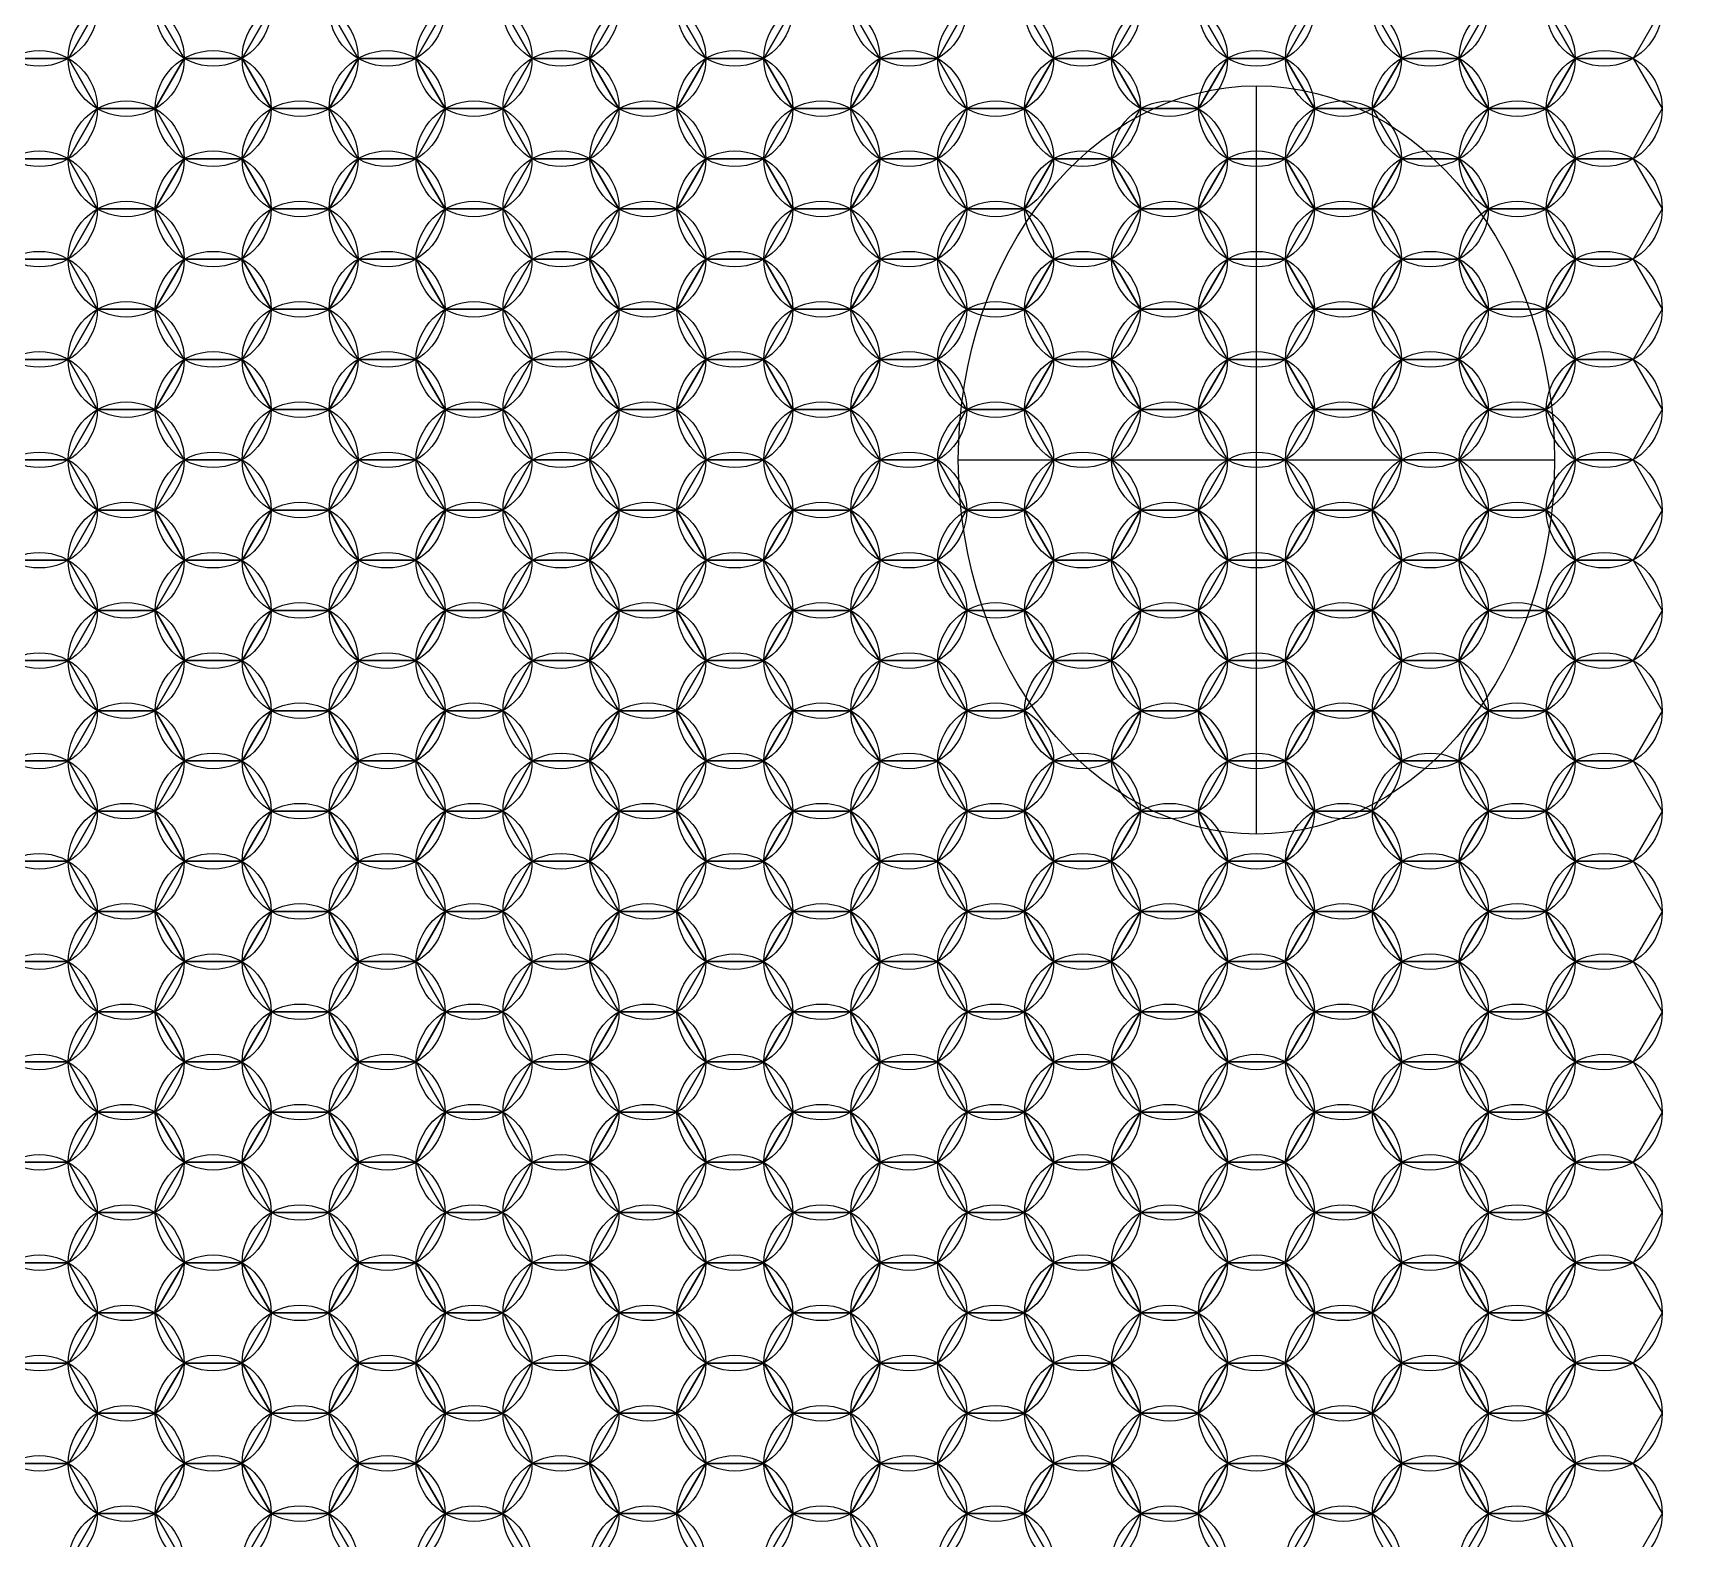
# Model space of a CAD drawing. Header units: millimetres. Extents: x 3015 to 4242, y 456 to 1532.
# Drawn here: x 4055.1 to 4241.7, y 965.6 to 1134.2 of the extents above; entities that cross this region are included whole.
import ezdxf

# ---------------------------------------------------------------- set-up
doc = ezdxf.new("R2010")
doc.units = ezdxf.units.MM

# ---------------------------------------------------------------- blocks, each defined once
blk = doc.blocks.new('ehbebn')
for p, q in [((44.78, 7.18), (44.78, 73.92)), ((86.66, 40.55), (2.89, 40.55))]:
    blk.add_line(p, q)
blk.add_ellipse((44.78, 40.55), major_axis=(-41.89, 0), ratio=0.796607)

msp = doc.modelspace()

# ---------------------------------------------------------------- linework, layer by layer
for points in [[(4049.32, 1136.98), (4052.56, 1142.6), (4059.05, 1142.6), (4062.29, 1136.98), (4059.05, 1131.36), (4052.56, 1131.36)], [(4068.78, 1136.98), (4072.02, 1142.6), (4078.51, 1142.6), (4081.75, 1136.98), (4078.51, 1131.36), (4072.02, 1131.36)], [(4088.24, 1136.98), (4091.48, 1142.6), (4097.97, 1142.6), (4101.21, 1136.98), (4097.97, 1131.36), (4091.48, 1131.36)], [(4107.7, 1136.98), (4110.94, 1142.6), (4117.43, 1142.6), (4120.67, 1136.98), (4117.43, 1131.36), (4110.94, 1131.36)], [(4127.16, 1136.98), (4130.4, 1142.6), (4136.89, 1142.6), (4140.13, 1136.98), (4136.89, 1131.36), (4130.4, 1131.36)], [(4146.62, 1136.98), (4149.86, 1142.6), (4156.35, 1142.6), (4159.59, 1136.98), (4156.35, 1131.36), (4149.86, 1131.36)], [(4166.08, 1136.98), (4169.32, 1142.6), (4175.81, 1142.6), (4179.06, 1136.98), (4175.81, 1131.36), (4169.32, 1131.36)], [(4185.54, 1136.98), (4188.79, 1142.6), (4195.27, 1142.6), (4198.52, 1136.98), (4195.27, 1131.36), (4188.79, 1131.36)], [(4205, 1136.98), (4208.25, 1142.6), (4214.73, 1142.6), (4217.98, 1136.98), (4214.73, 1131.36), (4208.25, 1131.36)], [(4224.46, 1136.98), (4227.71, 1142.6), (4234.19, 1142.6), (4237.44, 1136.98), (4234.19, 1131.36), (4227.71, 1131.36)], [(4059.05, 1131.36), (4062.29, 1136.98), (4068.78, 1136.98), (4072.02, 1131.36), (4068.78, 1125.74), (4062.29, 1125.74)], [(4078.51, 1131.36), (4081.75, 1136.98), (4088.24, 1136.98), (4091.48, 1131.36), (4088.24, 1125.74), (4081.75, 1125.74)], [(4097.97, 1131.36), (4101.21, 1136.98), (4107.7, 1136.98), (4110.94, 1131.36), (4107.7, 1125.74), (4101.21, 1125.74)], [(4117.43, 1131.36), (4120.67, 1136.98), (4127.16, 1136.98), (4130.4, 1131.36), (4127.16, 1125.74), (4120.67, 1125.74)], [(4136.89, 1131.36), (4140.13, 1136.98), (4146.62, 1136.98), (4149.86, 1131.36), (4146.62, 1125.74), (4140.13, 1125.74)], [(4156.35, 1131.36), (4159.59, 1136.98), (4166.08, 1136.98), (4169.32, 1131.36), (4166.08, 1125.74), (4159.59, 1125.74)], [(4175.81, 1131.36), (4179.06, 1136.98), (4185.54, 1136.98), (4188.79, 1131.36), (4185.54, 1125.74), (4179.06, 1125.74)], [(4195.27, 1131.36), (4198.52, 1136.98), (4205, 1136.98), (4208.25, 1131.36), (4205, 1125.74), (4198.52, 1125.74)], [(4214.73, 1131.36), (4217.98, 1136.98), (4224.46, 1136.98), (4227.71, 1131.36), (4224.46, 1125.74), (4217.98, 1125.74)], [(4049.32, 1125.74), (4052.56, 1131.36), (4059.05, 1131.36), (4062.29, 1125.74), (4059.05, 1120.12), (4052.56, 1120.12)], [(4068.78, 1125.74), (4072.02, 1131.36), (4078.51, 1131.36), (4081.75, 1125.74), (4078.51, 1120.12), (4072.02, 1120.12)], [(4088.24, 1125.74), (4091.48, 1131.36), (4097.97, 1131.36), (4101.21, 1125.74), (4097.97, 1120.12), (4091.48, 1120.12)], [(4107.7, 1125.74), (4110.94, 1131.36), (4117.43, 1131.36), (4120.67, 1125.74), (4117.43, 1120.12), (4110.94, 1120.12)], [(4127.16, 1125.74), (4130.4, 1131.36), (4136.89, 1131.36), (4140.13, 1125.74), (4136.89, 1120.12), (4130.4, 1120.12)], [(4146.62, 1125.74), (4149.86, 1131.36), (4156.35, 1131.36), (4159.59, 1125.74), (4156.35, 1120.12), (4149.86, 1120.12)], [(4166.08, 1125.74), (4169.32, 1131.36), (4175.81, 1131.36), (4179.06, 1125.74), (4175.81, 1120.12), (4169.32, 1120.12)], [(4185.54, 1125.74), (4188.79, 1131.36), (4195.27, 1131.36), (4198.52, 1125.74), (4195.27, 1120.12), (4188.79, 1120.12)], [(4205, 1125.74), (4208.25, 1131.36), (4214.73, 1131.36), (4217.98, 1125.74), (4214.73, 1120.12), (4208.25, 1120.12)], [(4224.46, 1125.74), (4227.71, 1131.36), (4234.19, 1131.36), (4237.44, 1125.74), (4234.19, 1120.12), (4227.71, 1120.12)], [(4059.05, 1120.12), (4062.29, 1125.74), (4068.78, 1125.74), (4072.02, 1120.12), (4068.78, 1114.51), (4062.29, 1114.51)], [(4078.51, 1120.12), (4081.75, 1125.74), (4088.24, 1125.74), (4091.48, 1120.12), (4088.24, 1114.51), (4081.75, 1114.51)], [(4097.97, 1120.12), (4101.21, 1125.74), (4107.7, 1125.74), (4110.94, 1120.12), (4107.7, 1114.51), (4101.21, 1114.51)], [(4117.43, 1120.12), (4120.67, 1125.74), (4127.16, 1125.74), (4130.4, 1120.12), (4127.16, 1114.51), (4120.67, 1114.51)], [(4136.89, 1120.12), (4140.13, 1125.74), (4146.62, 1125.74), (4149.86, 1120.12), (4146.62, 1114.51), (4140.13, 1114.51)], [(4156.35, 1120.12), (4159.59, 1125.74), (4166.08, 1125.74), (4169.32, 1120.12), (4166.08, 1114.51), (4159.59, 1114.51)], [(4175.81, 1120.12), (4179.06, 1125.74), (4185.54, 1125.74), (4188.79, 1120.12), (4185.54, 1114.51), (4179.06, 1114.51)], [(4195.27, 1120.12), (4198.52, 1125.74), (4205, 1125.74), (4208.25, 1120.12), (4205, 1114.51), (4198.52, 1114.51)], [(4214.73, 1120.12), (4217.98, 1125.74), (4224.46, 1125.74), (4227.71, 1120.12), (4224.46, 1114.51), (4217.98, 1114.51)], [(4049.32, 1114.51), (4052.56, 1120.12), (4059.05, 1120.12), (4062.29, 1114.51), (4059.05, 1108.89), (4052.56, 1108.89)], [(4068.78, 1114.51), (4072.02, 1120.12), (4078.51, 1120.12), (4081.75, 1114.51), (4078.51, 1108.89), (4072.02, 1108.89)], [(4088.24, 1114.51), (4091.48, 1120.12), (4097.97, 1120.12), (4101.21, 1114.51), (4097.97, 1108.89), (4091.48, 1108.89)], [(4107.7, 1114.51), (4110.94, 1120.12), (4117.43, 1120.12), (4120.67, 1114.51), (4117.43, 1108.89), (4110.94, 1108.89)], [(4127.16, 1114.51), (4130.4, 1120.12), (4136.89, 1120.12), (4140.13, 1114.51), (4136.89, 1108.89), (4130.4, 1108.89)], [(4146.62, 1114.51), (4149.86, 1120.12), (4156.35, 1120.12), (4159.59, 1114.51), (4156.35, 1108.89), (4149.86, 1108.89)], [(4166.08, 1114.51), (4169.32, 1120.12), (4175.81, 1120.12), (4179.06, 1114.51), (4175.81, 1108.89), (4169.32, 1108.89)], [(4185.54, 1114.51), (4188.79, 1120.12), (4195.27, 1120.12), (4198.52, 1114.51), (4195.27, 1108.89), (4188.79, 1108.89)], [(4205, 1114.51), (4208.25, 1120.12), (4214.73, 1120.12), (4217.98, 1114.51), (4214.73, 1108.89), (4208.25, 1108.89)], [(4224.46, 1114.51), (4227.71, 1120.12), (4234.19, 1120.12), (4237.44, 1114.51), (4234.19, 1108.89), (4227.71, 1108.89)], [(4059.05, 1108.89), (4062.29, 1114.51), (4068.78, 1114.51), (4072.02, 1108.89), (4068.78, 1103.27), (4062.29, 1103.27)], [(4078.51, 1108.89), (4081.75, 1114.51), (4088.24, 1114.51), (4091.48, 1108.89), (4088.24, 1103.27), (4081.75, 1103.27)], [(4097.97, 1108.89), (4101.21, 1114.51), (4107.7, 1114.51), (4110.94, 1108.89), (4107.7, 1103.27), (4101.21, 1103.27)], [(4117.43, 1108.89), (4120.67, 1114.51), (4127.16, 1114.51), (4130.4, 1108.89), (4127.16, 1103.27), (4120.67, 1103.27)], [(4136.89, 1108.89), (4140.13, 1114.51), (4146.62, 1114.51), (4149.86, 1108.89), (4146.62, 1103.27), (4140.13, 1103.27)], [(4156.35, 1108.89), (4159.59, 1114.51), (4166.08, 1114.51), (4169.32, 1108.89), (4166.08, 1103.27), (4159.59, 1103.27)], [(4175.81, 1108.89), (4179.06, 1114.51), (4185.54, 1114.51), (4188.79, 1108.89), (4185.54, 1103.27), (4179.06, 1103.27)], [(4195.27, 1108.89), (4198.52, 1114.51), (4205, 1114.51), (4208.25, 1108.89), (4205, 1103.27), (4198.52, 1103.27)], [(4214.73, 1108.89), (4217.98, 1114.51), (4224.46, 1114.51), (4227.71, 1108.89), (4224.46, 1103.27), (4217.98, 1103.27)], [(4049.32, 1103.27), (4052.56, 1108.89), (4059.05, 1108.89), (4062.29, 1103.27), (4059.05, 1097.65), (4052.56, 1097.65)], [(4068.78, 1103.27), (4072.02, 1108.89), (4078.51, 1108.89), (4081.75, 1103.27), (4078.51, 1097.65), (4072.02, 1097.65)], [(4088.24, 1103.27), (4091.48, 1108.89), (4097.97, 1108.89), (4101.21, 1103.27), (4097.97, 1097.65), (4091.48, 1097.65)], [(4107.7, 1103.27), (4110.94, 1108.89), (4117.43, 1108.89), (4120.67, 1103.27), (4117.43, 1097.65), (4110.94, 1097.65)], [(4127.16, 1103.27), (4130.4, 1108.89), (4136.89, 1108.89), (4140.13, 1103.27), (4136.89, 1097.65), (4130.4, 1097.65)], [(4146.62, 1103.27), (4149.86, 1108.89), (4156.35, 1108.89), (4159.59, 1103.27), (4156.35, 1097.65), (4149.86, 1097.65)], [(4166.08, 1103.27), (4169.32, 1108.89), (4175.81, 1108.89), (4179.06, 1103.27), (4175.81, 1097.65), (4169.32, 1097.65)], [(4185.54, 1103.27), (4188.79, 1108.89), (4195.27, 1108.89), (4198.52, 1103.27), (4195.27, 1097.65), (4188.79, 1097.65)], [(4205, 1103.27), (4208.25, 1108.89), (4214.73, 1108.89), (4217.98, 1103.27), (4214.73, 1097.65), (4208.25, 1097.65)], [(4224.46, 1103.27), (4227.71, 1108.89), (4234.19, 1108.89), (4237.44, 1103.27), (4234.19, 1097.65), (4227.71, 1097.65)], [(4059.05, 1097.65), (4062.29, 1103.27), (4068.78, 1103.27), (4072.02, 1097.65), (4068.78, 1092.04), (4062.29, 1092.04)], [(4078.51, 1097.65), (4081.75, 1103.27), (4088.24, 1103.27), (4091.48, 1097.65), (4088.24, 1092.04), (4081.75, 1092.04)], [(4097.97, 1097.65), (4101.21, 1103.27), (4107.7, 1103.27), (4110.94, 1097.65), (4107.7, 1092.04), (4101.21, 1092.04)], [(4117.43, 1097.65), (4120.67, 1103.27), (4127.16, 1103.27), (4130.4, 1097.65), (4127.16, 1092.04), (4120.67, 1092.04)], [(4136.89, 1097.65), (4140.13, 1103.27), (4146.62, 1103.27), (4149.86, 1097.65), (4146.62, 1092.04), (4140.13, 1092.04)], [(4156.35, 1097.65), (4159.59, 1103.27), (4166.08, 1103.27), (4169.32, 1097.65), (4166.08, 1092.04), (4159.59, 1092.04)], [(4175.81, 1097.65), (4179.06, 1103.27), (4185.54, 1103.27), (4188.79, 1097.65), (4185.54, 1092.04), (4179.06, 1092.04)], [(4195.27, 1097.65), (4198.52, 1103.27), (4205, 1103.27), (4208.25, 1097.65), (4205, 1092.04), (4198.52, 1092.04)], [(4214.73, 1097.65), (4217.98, 1103.27), (4224.46, 1103.27), (4227.71, 1097.65), (4224.46, 1092.04), (4217.98, 1092.04)], [(4049.32, 1092.04), (4052.56, 1097.65), (4059.05, 1097.65), (4062.29, 1092.04), (4059.05, 1086.42), (4052.56, 1086.42)], [(4068.78, 1092.04), (4072.02, 1097.65), (4078.51, 1097.65), (4081.75, 1092.04), (4078.51, 1086.42), (4072.02, 1086.42)], [(4088.24, 1092.04), (4091.48, 1097.65), (4097.97, 1097.65), (4101.21, 1092.04), (4097.97, 1086.42), (4091.48, 1086.42)], [(4107.7, 1092.04), (4110.94, 1097.65), (4117.43, 1097.65), (4120.67, 1092.04), (4117.43, 1086.42), (4110.94, 1086.42)], [(4127.16, 1092.04), (4130.4, 1097.65), (4136.89, 1097.65), (4140.13, 1092.04), (4136.89, 1086.42), (4130.4, 1086.42)], [(4146.62, 1092.04), (4149.86, 1097.65), (4156.35, 1097.65), (4159.59, 1092.04), (4156.35, 1086.42), (4149.86, 1086.42)], [(4166.08, 1092.04), (4169.32, 1097.65), (4175.81, 1097.65), (4179.06, 1092.04), (4175.81, 1086.42), (4169.32, 1086.42)], [(4185.54, 1092.04), (4188.79, 1097.65), (4195.27, 1097.65), (4198.52, 1092.04), (4195.27, 1086.42), (4188.79, 1086.42)], [(4205, 1092.04), (4208.25, 1097.65), (4214.73, 1097.65), (4217.98, 1092.04), (4214.73, 1086.42), (4208.25, 1086.42)], [(4224.46, 1092.04), (4227.71, 1097.65), (4234.19, 1097.65), (4237.44, 1092.04), (4234.19, 1086.42), (4227.71, 1086.42)], [(4059.05, 1086.42), (4062.29, 1092.04), (4068.78, 1092.04), (4072.02, 1086.42), (4068.78, 1080.8), (4062.29, 1080.8)], [(4078.51, 1086.42), (4081.75, 1092.04), (4088.24, 1092.04), (4091.48, 1086.42), (4088.24, 1080.8), (4081.75, 1080.8)], [(4097.97, 1086.42), (4101.21, 1092.04), (4107.7, 1092.04), (4110.94, 1086.42), (4107.7, 1080.8), (4101.21, 1080.8)], [(4117.43, 1086.42), (4120.67, 1092.04), (4127.16, 1092.04), (4130.4, 1086.42), (4127.16, 1080.8), (4120.67, 1080.8)], [(4136.89, 1086.42), (4140.13, 1092.04), (4146.62, 1092.04), (4149.86, 1086.42), (4146.62, 1080.8), (4140.13, 1080.8)], [(4156.35, 1086.42), (4159.59, 1092.04), (4166.08, 1092.04), (4169.32, 1086.42), (4166.08, 1080.8), (4159.59, 1080.8)], [(4175.81, 1086.42), (4179.06, 1092.04), (4185.54, 1092.04), (4188.79, 1086.42), (4185.54, 1080.8), (4179.06, 1080.8)], [(4195.27, 1086.42), (4198.52, 1092.04), (4205, 1092.04), (4208.25, 1086.42), (4205, 1080.8), (4198.52, 1080.8)], [(4214.73, 1086.42), (4217.98, 1092.04), (4224.46, 1092.04), (4227.71, 1086.42), (4224.46, 1080.8), (4217.98, 1080.8)], [(4049.32, 1080.8), (4052.56, 1086.42), (4059.05, 1086.42), (4062.29, 1080.8), (4059.05, 1075.18), (4052.56, 1075.18)], [(4068.78, 1080.8), (4072.02, 1086.42), (4078.51, 1086.42), (4081.75, 1080.8), (4078.51, 1075.18), (4072.02, 1075.18)], [(4088.24, 1080.8), (4091.48, 1086.42), (4097.97, 1086.42), (4101.21, 1080.8), (4097.97, 1075.18), (4091.48, 1075.18)], [(4107.7, 1080.8), (4110.94, 1086.42), (4117.43, 1086.42), (4120.67, 1080.8), (4117.43, 1075.18), (4110.94, 1075.18)], [(4127.16, 1080.8), (4130.4, 1086.42), (4136.89, 1086.42), (4140.13, 1080.8), (4136.89, 1075.18), (4130.4, 1075.18)], [(4146.62, 1080.8), (4149.86, 1086.42), (4156.35, 1086.42), (4159.59, 1080.8), (4156.35, 1075.18), (4149.86, 1075.18)], [(4166.08, 1080.8), (4169.32, 1086.42), (4175.81, 1086.42), (4179.06, 1080.8), (4175.81, 1075.18), (4169.32, 1075.18)], [(4185.54, 1080.8), (4188.79, 1086.42), (4195.27, 1086.42), (4198.52, 1080.8), (4195.27, 1075.18), (4188.79, 1075.18)], [(4205, 1080.8), (4208.25, 1086.42), (4214.73, 1086.42), (4217.98, 1080.8), (4214.73, 1075.18), (4208.25, 1075.18)], [(4224.46, 1080.8), (4227.71, 1086.42), (4234.19, 1086.42), (4237.44, 1080.8), (4234.19, 1075.18), (4227.71, 1075.18)], [(4059.05, 1075.18), (4062.29, 1080.8), (4068.78, 1080.8), (4072.02, 1075.18), (4068.78, 1069.56), (4062.29, 1069.56)], [(4078.51, 1075.18), (4081.75, 1080.8), (4088.24, 1080.8), (4091.48, 1075.18), (4088.24, 1069.56), (4081.75, 1069.56)], [(4097.97, 1075.18), (4101.21, 1080.8), (4107.7, 1080.8), (4110.94, 1075.18), (4107.7, 1069.56), (4101.21, 1069.56)], [(4117.43, 1075.18), (4120.67, 1080.8), (4127.16, 1080.8), (4130.4, 1075.18), (4127.16, 1069.56), (4120.67, 1069.56)], [(4136.89, 1075.18), (4140.13, 1080.8), (4146.62, 1080.8), (4149.86, 1075.18), (4146.62, 1069.56), (4140.13, 1069.56)], [(4156.35, 1075.18), (4159.59, 1080.8), (4166.08, 1080.8), (4169.32, 1075.18), (4166.08, 1069.56), (4159.59, 1069.56)], [(4175.81, 1075.18), (4179.06, 1080.8), (4185.54, 1080.8), (4188.79, 1075.18), (4185.54, 1069.56), (4179.06, 1069.56)], [(4195.27, 1075.18), (4198.52, 1080.8), (4205, 1080.8), (4208.25, 1075.18), (4205, 1069.56), (4198.52, 1069.56)], [(4214.73, 1075.18), (4217.98, 1080.8), (4224.46, 1080.8), (4227.71, 1075.18), (4224.46, 1069.56), (4217.98, 1069.56)], [(4049.32, 1069.56), (4052.56, 1075.18), (4059.05, 1075.18), (4062.29, 1069.56), (4059.05, 1063.95), (4052.56, 1063.95)], [(4068.78, 1069.56), (4072.02, 1075.18), (4078.51, 1075.18), (4081.75, 1069.56), (4078.51, 1063.95), (4072.02, 1063.95)], [(4088.24, 1069.56), (4091.48, 1075.18), (4097.97, 1075.18), (4101.21, 1069.56), (4097.97, 1063.95), (4091.48, 1063.95)], [(4107.7, 1069.56), (4110.94, 1075.18), (4117.43, 1075.18), (4120.67, 1069.56), (4117.43, 1063.95), (4110.94, 1063.95)], [(4127.16, 1069.56), (4130.4, 1075.18), (4136.89, 1075.18), (4140.13, 1069.56), (4136.89, 1063.95), (4130.4, 1063.95)], [(4146.62, 1069.56), (4149.86, 1075.18), (4156.35, 1075.18), (4159.59, 1069.56), (4156.35, 1063.95), (4149.86, 1063.95)], [(4166.08, 1069.56), (4169.32, 1075.18), (4175.81, 1075.18), (4179.06, 1069.56), (4175.81, 1063.95), (4169.32, 1063.95)], [(4185.54, 1069.56), (4188.79, 1075.18), (4195.27, 1075.18), (4198.52, 1069.56), (4195.27, 1063.95), (4188.79, 1063.95)], [(4205, 1069.56), (4208.25, 1075.18), (4214.73, 1075.18), (4217.98, 1069.56), (4214.73, 1063.95), (4208.25, 1063.95)], [(4224.46, 1069.56), (4227.71, 1075.18), (4234.19, 1075.18), (4237.44, 1069.56), (4234.19, 1063.95), (4227.71, 1063.95)], [(4059.05, 1063.95), (4062.29, 1069.56), (4068.78, 1069.56), (4072.02, 1063.95), (4068.78, 1058.33), (4062.29, 1058.33)], [(4078.51, 1063.95), (4081.75, 1069.56), (4088.24, 1069.56), (4091.48, 1063.95), (4088.24, 1058.33), (4081.75, 1058.33)], [(4097.97, 1063.95), (4101.21, 1069.56), (4107.7, 1069.56), (4110.94, 1063.95), (4107.7, 1058.33), (4101.21, 1058.33)], [(4117.43, 1063.95), (4120.67, 1069.56), (4127.16, 1069.56), (4130.4, 1063.95), (4127.16, 1058.33), (4120.67, 1058.33)], [(4136.89, 1063.95), (4140.13, 1069.56), (4146.62, 1069.56), (4149.86, 1063.95), (4146.62, 1058.33), (4140.13, 1058.33)], [(4156.35, 1063.95), (4159.59, 1069.56), (4166.08, 1069.56), (4169.32, 1063.95), (4166.08, 1058.33), (4159.59, 1058.33)], [(4175.81, 1063.95), (4179.06, 1069.56), (4185.54, 1069.56), (4188.79, 1063.95), (4185.54, 1058.33), (4179.06, 1058.33)], [(4195.27, 1063.95), (4198.52, 1069.56), (4205, 1069.56), (4208.25, 1063.95), (4205, 1058.33), (4198.52, 1058.33)], [(4214.73, 1063.95), (4217.98, 1069.56), (4224.46, 1069.56), (4227.71, 1063.95), (4224.46, 1058.33), (4217.98, 1058.33)], [(4049.32, 1058.33), (4052.56, 1063.95), (4059.05, 1063.95), (4062.29, 1058.33), (4059.05, 1052.71), (4052.56, 1052.71)], [(4068.78, 1058.33), (4072.02, 1063.95), (4078.51, 1063.95), (4081.75, 1058.33), (4078.51, 1052.71), (4072.02, 1052.71)], [(4088.24, 1058.33), (4091.48, 1063.95), (4097.97, 1063.95), (4101.21, 1058.33), (4097.97, 1052.71), (4091.48, 1052.71)], [(4107.7, 1058.33), (4110.94, 1063.95), (4117.43, 1063.95), (4120.67, 1058.33), (4117.43, 1052.71), (4110.94, 1052.71)], [(4127.16, 1058.33), (4130.4, 1063.95), (4136.89, 1063.95), (4140.13, 1058.33), (4136.89, 1052.71), (4130.4, 1052.71)], [(4146.62, 1058.33), (4149.86, 1063.95), (4156.35, 1063.95), (4159.59, 1058.33), (4156.35, 1052.71), (4149.86, 1052.71)], [(4166.08, 1058.33), (4169.32, 1063.95), (4175.81, 1063.95), (4179.06, 1058.33), (4175.81, 1052.71), (4169.32, 1052.71)], [(4185.54, 1058.33), (4188.79, 1063.95), (4195.27, 1063.95), (4198.52, 1058.33), (4195.27, 1052.71), (4188.79, 1052.71)], [(4205, 1058.33), (4208.25, 1063.95), (4214.73, 1063.95), (4217.98, 1058.33), (4214.73, 1052.71), (4208.25, 1052.71)], [(4224.46, 1058.33), (4227.71, 1063.95), (4234.19, 1063.95), (4237.44, 1058.33), (4234.19, 1052.71), (4227.71, 1052.71)], [(4059.05, 1052.71), (4062.29, 1058.33), (4068.78, 1058.33), (4072.02, 1052.71), (4068.78, 1047.09), (4062.29, 1047.09)], [(4078.51, 1052.71), (4081.75, 1058.33), (4088.24, 1058.33), (4091.48, 1052.71), (4088.24, 1047.09), (4081.75, 1047.09)], [(4097.97, 1052.71), (4101.21, 1058.33), (4107.7, 1058.33), (4110.94, 1052.71), (4107.7, 1047.09), (4101.21, 1047.09)], [(4117.43, 1052.71), (4120.67, 1058.33), (4127.16, 1058.33), (4130.4, 1052.71), (4127.16, 1047.09), (4120.67, 1047.09)], [(4136.89, 1052.71), (4140.13, 1058.33), (4146.62, 1058.33), (4149.86, 1052.71), (4146.62, 1047.09), (4140.13, 1047.09)], [(4156.35, 1052.71), (4159.59, 1058.33), (4166.08, 1058.33), (4169.32, 1052.71), (4166.08, 1047.09), (4159.59, 1047.09)], [(4175.81, 1052.71), (4179.06, 1058.33), (4185.54, 1058.33), (4188.79, 1052.71), (4185.54, 1047.09), (4179.06, 1047.09)], [(4195.27, 1052.71), (4198.52, 1058.33), (4205, 1058.33), (4208.25, 1052.71), (4205, 1047.09), (4198.52, 1047.09)], [(4214.73, 1052.71), (4217.98, 1058.33), (4224.46, 1058.33), (4227.71, 1052.71), (4224.46, 1047.09), (4217.98, 1047.09)], [(4049.32, 1047.09), (4052.56, 1052.71), (4059.05, 1052.71), (4062.29, 1047.09), (4059.05, 1041.47), (4052.56, 1041.47)], [(4068.78, 1047.09), (4072.02, 1052.71), (4078.51, 1052.71), (4081.75, 1047.09), (4078.51, 1041.47), (4072.02, 1041.47)], [(4088.24, 1047.09), (4091.48, 1052.71), (4097.97, 1052.71), (4101.21, 1047.09), (4097.97, 1041.47), (4091.48, 1041.47)], [(4107.7, 1047.09), (4110.94, 1052.71), (4117.43, 1052.71), (4120.67, 1047.09), (4117.43, 1041.47), (4110.94, 1041.47)], [(4127.16, 1047.09), (4130.4, 1052.71), (4136.89, 1052.71), (4140.13, 1047.09), (4136.89, 1041.47), (4130.4, 1041.47)], [(4146.62, 1047.09), (4149.86, 1052.71), (4156.35, 1052.71), (4159.59, 1047.09), (4156.35, 1041.47), (4149.86, 1041.47)], [(4166.08, 1047.09), (4169.32, 1052.71), (4175.81, 1052.71), (4179.06, 1047.09), (4175.81, 1041.47), (4169.32, 1041.47)], [(4185.54, 1047.09), (4188.79, 1052.71), (4195.27, 1052.71), (4198.52, 1047.09), (4195.27, 1041.47), (4188.79, 1041.47)], [(4205, 1047.09), (4208.25, 1052.71), (4214.73, 1052.71), (4217.98, 1047.09), (4214.73, 1041.47), (4208.25, 1041.47)], [(4224.46, 1047.09), (4227.71, 1052.71), (4234.19, 1052.71), (4237.44, 1047.09), (4234.19, 1041.47), (4227.71, 1041.47)], [(4059.05, 1041.47), (4062.29, 1047.09), (4068.78, 1047.09), (4072.02, 1041.47), (4068.78, 1035.86), (4062.29, 1035.86)], [(4078.51, 1041.47), (4081.75, 1047.09), (4088.24, 1047.09), (4091.48, 1041.47), (4088.24, 1035.86), (4081.75, 1035.86)], [(4097.97, 1041.47), (4101.21, 1047.09), (4107.7, 1047.09), (4110.94, 1041.47), (4107.7, 1035.86), (4101.21, 1035.86)], [(4117.43, 1041.47), (4120.67, 1047.09), (4127.16, 1047.09), (4130.4, 1041.47), (4127.16, 1035.86), (4120.67, 1035.86)], [(4136.89, 1041.47), (4140.13, 1047.09), (4146.62, 1047.09), (4149.86, 1041.47), (4146.62, 1035.86), (4140.13, 1035.86)], [(4156.35, 1041.47), (4159.59, 1047.09), (4166.08, 1047.09), (4169.32, 1041.47), (4166.08, 1035.86), (4159.59, 1035.86)], [(4175.81, 1041.47), (4179.06, 1047.09), (4185.54, 1047.09), (4188.79, 1041.47), (4185.54, 1035.86), (4179.06, 1035.86)], [(4195.27, 1041.47), (4198.52, 1047.09), (4205, 1047.09), (4208.25, 1041.47), (4205, 1035.86), (4198.52, 1035.86)], [(4214.73, 1041.47), (4217.98, 1047.09), (4224.46, 1047.09), (4227.71, 1041.47), (4224.46, 1035.86), (4217.98, 1035.86)], [(4049.32, 1035.86), (4052.56, 1041.47), (4059.05, 1041.47), (4062.29, 1035.86), (4059.05, 1030.24), (4052.56, 1030.24)], [(4068.78, 1035.86), (4072.02, 1041.47), (4078.51, 1041.47), (4081.75, 1035.86), (4078.51, 1030.24), (4072.02, 1030.24)], [(4088.24, 1035.86), (4091.48, 1041.47), (4097.97, 1041.47), (4101.21, 1035.86), (4097.97, 1030.24), (4091.48, 1030.24)], [(4107.7, 1035.86), (4110.94, 1041.47), (4117.43, 1041.47), (4120.67, 1035.86), (4117.43, 1030.24), (4110.94, 1030.24)], [(4127.16, 1035.86), (4130.4, 1041.47), (4136.89, 1041.47), (4140.13, 1035.86), (4136.89, 1030.24), (4130.4, 1030.24)], [(4146.62, 1035.86), (4149.86, 1041.47), (4156.35, 1041.47), (4159.59, 1035.86), (4156.35, 1030.24), (4149.86, 1030.24)], [(4166.08, 1035.86), (4169.32, 1041.47), (4175.81, 1041.47), (4179.06, 1035.86), (4175.81, 1030.24), (4169.32, 1030.24)], [(4185.54, 1035.86), (4188.79, 1041.47), (4195.27, 1041.47), (4198.52, 1035.86), (4195.27, 1030.24), (4188.79, 1030.24)], [(4205, 1035.86), (4208.25, 1041.47), (4214.73, 1041.47), (4217.98, 1035.86), (4214.73, 1030.24), (4208.25, 1030.24)], [(4224.46, 1035.86), (4227.71, 1041.47), (4234.19, 1041.47), (4237.44, 1035.86), (4234.19, 1030.24), (4227.71, 1030.24)], [(4059.05, 1030.24), (4062.29, 1035.86), (4068.78, 1035.86), (4072.02, 1030.24), (4068.78, 1024.62), (4062.29, 1024.62)], [(4078.51, 1030.24), (4081.75, 1035.86), (4088.24, 1035.86), (4091.48, 1030.24), (4088.24, 1024.62), (4081.75, 1024.62)], [(4097.97, 1030.24), (4101.21, 1035.86), (4107.7, 1035.86), (4110.94, 1030.24), (4107.7, 1024.62), (4101.21, 1024.62)], [(4117.43, 1030.24), (4120.67, 1035.86), (4127.16, 1035.86), (4130.4, 1030.24), (4127.16, 1024.62), (4120.67, 1024.62)], [(4136.89, 1030.24), (4140.13, 1035.86), (4146.62, 1035.86), (4149.86, 1030.24), (4146.62, 1024.62), (4140.13, 1024.62)], [(4156.35, 1030.24), (4159.59, 1035.86), (4166.08, 1035.86), (4169.32, 1030.24), (4166.08, 1024.62), (4159.59, 1024.62)], [(4175.81, 1030.24), (4179.06, 1035.86), (4185.54, 1035.86), (4188.79, 1030.24), (4185.54, 1024.62), (4179.06, 1024.62)], [(4195.27, 1030.24), (4198.52, 1035.86), (4205, 1035.86), (4208.25, 1030.24), (4205, 1024.62), (4198.52, 1024.62)], [(4214.73, 1030.24), (4217.98, 1035.86), (4224.46, 1035.86), (4227.71, 1030.24), (4224.46, 1024.62), (4217.98, 1024.62)], [(4049.32, 1024.62), (4052.56, 1030.24), (4059.05, 1030.24), (4062.29, 1024.62), (4059.05, 1019), (4052.56, 1019)], [(4068.78, 1024.62), (4072.02, 1030.24), (4078.51, 1030.24), (4081.75, 1024.62), (4078.51, 1019), (4072.02, 1019)], [(4088.24, 1024.62), (4091.48, 1030.24), (4097.97, 1030.24), (4101.21, 1024.62), (4097.97, 1019), (4091.48, 1019)], [(4107.7, 1024.62), (4110.94, 1030.24), (4117.43, 1030.24), (4120.67, 1024.62), (4117.43, 1019), (4110.94, 1019)], [(4127.16, 1024.62), (4130.4, 1030.24), (4136.89, 1030.24), (4140.13, 1024.62), (4136.89, 1019), (4130.4, 1019)], [(4146.62, 1024.62), (4149.86, 1030.24), (4156.35, 1030.24), (4159.59, 1024.62), (4156.35, 1019), (4149.86, 1019)], [(4166.08, 1024.62), (4169.32, 1030.24), (4175.81, 1030.24), (4179.06, 1024.62), (4175.81, 1019), (4169.32, 1019)], [(4185.54, 1024.62), (4188.79, 1030.24), (4195.27, 1030.24), (4198.52, 1024.62), (4195.27, 1019), (4188.79, 1019)], [(4205, 1024.62), (4208.25, 1030.24), (4214.73, 1030.24), (4217.98, 1024.62), (4214.73, 1019), (4208.25, 1019)], [(4224.46, 1024.62), (4227.71, 1030.24), (4234.19, 1030.24), (4237.44, 1024.62), (4234.19, 1019), (4227.71, 1019)], [(4059.05, 1019), (4062.29, 1024.62), (4068.78, 1024.62), (4072.02, 1019), (4068.78, 1013.38), (4062.29, 1013.38)], [(4078.51, 1019), (4081.75, 1024.62), (4088.24, 1024.62), (4091.48, 1019), (4088.24, 1013.38), (4081.75, 1013.38)], [(4097.97, 1019), (4101.21, 1024.62), (4107.7, 1024.62), (4110.94, 1019), (4107.7, 1013.38), (4101.21, 1013.38)], [(4117.43, 1019), (4120.67, 1024.62), (4127.16, 1024.62), (4130.4, 1019), (4127.16, 1013.38), (4120.67, 1013.38)], [(4136.89, 1019), (4140.13, 1024.62), (4146.62, 1024.62), (4149.86, 1019), (4146.62, 1013.38), (4140.13, 1013.38)], [(4156.35, 1019), (4159.59, 1024.62), (4166.08, 1024.62), (4169.32, 1019), (4166.08, 1013.38), (4159.59, 1013.38)], [(4175.81, 1019), (4179.06, 1024.62), (4185.54, 1024.62), (4188.79, 1019), (4185.54, 1013.38), (4179.06, 1013.38)], [(4195.27, 1019), (4198.52, 1024.62), (4205, 1024.62), (4208.25, 1019), (4205, 1013.38), (4198.52, 1013.38)], [(4214.73, 1019), (4217.98, 1024.62), (4224.46, 1024.62), (4227.71, 1019), (4224.46, 1013.38), (4217.98, 1013.38)], [(4049.32, 1013.38), (4052.56, 1019), (4059.05, 1019), (4062.29, 1013.38), (4059.05, 1007.77), (4052.56, 1007.77)], [(4068.78, 1013.38), (4072.02, 1019), (4078.51, 1019), (4081.75, 1013.38), (4078.51, 1007.77), (4072.02, 1007.77)], [(4088.24, 1013.38), (4091.48, 1019), (4097.97, 1019), (4101.21, 1013.38), (4097.97, 1007.77), (4091.48, 1007.77)], [(4107.7, 1013.38), (4110.94, 1019), (4117.43, 1019), (4120.67, 1013.38), (4117.43, 1007.77), (4110.94, 1007.77)], [(4127.16, 1013.38), (4130.4, 1019), (4136.89, 1019), (4140.13, 1013.38), (4136.89, 1007.77), (4130.4, 1007.77)], [(4146.62, 1013.38), (4149.86, 1019), (4156.35, 1019), (4159.59, 1013.38), (4156.35, 1007.77), (4149.86, 1007.77)], [(4166.08, 1013.38), (4169.32, 1019), (4175.81, 1019), (4179.06, 1013.38), (4175.81, 1007.77), (4169.32, 1007.77)], [(4185.54, 1013.38), (4188.79, 1019), (4195.27, 1019), (4198.52, 1013.38), (4195.27, 1007.77), (4188.79, 1007.77)], [(4205, 1013.38), (4208.25, 1019), (4214.73, 1019), (4217.98, 1013.38), (4214.73, 1007.77), (4208.25, 1007.77)], [(4224.46, 1013.38), (4227.71, 1019), (4234.19, 1019), (4237.44, 1013.38), (4234.19, 1007.77), (4227.71, 1007.77)], [(4059.05, 1007.77), (4062.29, 1013.38), (4068.78, 1013.38), (4072.02, 1007.77), (4068.78, 1002.15), (4062.29, 1002.15)], [(4078.51, 1007.77), (4081.75, 1013.38), (4088.24, 1013.38), (4091.48, 1007.77), (4088.24, 1002.15), (4081.75, 1002.15)], [(4097.97, 1007.77), (4101.21, 1013.38), (4107.7, 1013.38), (4110.94, 1007.77), (4107.7, 1002.15), (4101.21, 1002.15)], [(4117.43, 1007.77), (4120.67, 1013.38), (4127.16, 1013.38), (4130.4, 1007.77), (4127.16, 1002.15), (4120.67, 1002.15)], [(4136.89, 1007.77), (4140.13, 1013.38), (4146.62, 1013.38), (4149.86, 1007.77), (4146.62, 1002.15), (4140.13, 1002.15)], [(4156.35, 1007.77), (4159.59, 1013.38), (4166.08, 1013.38), (4169.32, 1007.77), (4166.08, 1002.15), (4159.59, 1002.15)], [(4175.81, 1007.77), (4179.06, 1013.38), (4185.54, 1013.38), (4188.79, 1007.77), (4185.54, 1002.15), (4179.06, 1002.15)], [(4195.27, 1007.77), (4198.52, 1013.38), (4205, 1013.38), (4208.25, 1007.77), (4205, 1002.15), (4198.52, 1002.15)], [(4214.73, 1007.77), (4217.98, 1013.38), (4224.46, 1013.38), (4227.71, 1007.77), (4224.46, 1002.15), (4217.98, 1002.15)], [(4049.32, 1002.15), (4052.56, 1007.77), (4059.05, 1007.77), (4062.29, 1002.15), (4059.05, 996.53), (4052.56, 996.53)], [(4068.78, 1002.15), (4072.02, 1007.77), (4078.51, 1007.77), (4081.75, 1002.15), (4078.51, 996.53), (4072.02, 996.53)], [(4088.24, 1002.15), (4091.48, 1007.77), (4097.97, 1007.77), (4101.21, 1002.15), (4097.97, 996.53), (4091.48, 996.53)], [(4107.7, 1002.15), (4110.94, 1007.77), (4117.43, 1007.77), (4120.67, 1002.15), (4117.43, 996.53), (4110.94, 996.53)], [(4127.16, 1002.15), (4130.4, 1007.77), (4136.89, 1007.77), (4140.13, 1002.15), (4136.89, 996.53), (4130.4, 996.53)], [(4146.62, 1002.15), (4149.86, 1007.77), (4156.35, 1007.77), (4159.59, 1002.15), (4156.35, 996.53), (4149.86, 996.53)], [(4166.08, 1002.15), (4169.32, 1007.77), (4175.81, 1007.77), (4179.06, 1002.15), (4175.81, 996.53), (4169.32, 996.53)], [(4185.54, 1002.15), (4188.79, 1007.77), (4195.27, 1007.77), (4198.52, 1002.15), (4195.27, 996.53), (4188.79, 996.53)], [(4205, 1002.15), (4208.25, 1007.77), (4214.73, 1007.77), (4217.98, 1002.15), (4214.73, 996.53), (4208.25, 996.53)], [(4224.46, 1002.15), (4227.71, 1007.77), (4234.19, 1007.77), (4237.44, 1002.15), (4234.19, 996.53), (4227.71, 996.53)], [(4059.05, 996.53), (4062.29, 1002.15), (4068.78, 1002.15), (4072.02, 996.53), (4068.78, 990.91), (4062.29, 990.91)], [(4078.51, 996.53), (4081.75, 1002.15), (4088.24, 1002.15), (4091.48, 996.53), (4088.24, 990.91), (4081.75, 990.91)], [(4097.97, 996.53), (4101.21, 1002.15), (4107.7, 1002.15), (4110.94, 996.53), (4107.7, 990.91), (4101.21, 990.91)], [(4117.43, 996.53), (4120.67, 1002.15), (4127.16, 1002.15), (4130.4, 996.53), (4127.16, 990.91), (4120.67, 990.91)], [(4136.89, 996.53), (4140.13, 1002.15), (4146.62, 1002.15), (4149.86, 996.53), (4146.62, 990.91), (4140.13, 990.91)], [(4156.35, 996.53), (4159.59, 1002.15), (4166.08, 1002.15), (4169.32, 996.53), (4166.08, 990.91), (4159.59, 990.91)], [(4175.81, 996.53), (4179.06, 1002.15), (4185.54, 1002.15), (4188.79, 996.53), (4185.54, 990.91), (4179.06, 990.91)], [(4195.27, 996.53), (4198.52, 1002.15), (4205, 1002.15), (4208.25, 996.53), (4205, 990.91), (4198.52, 990.91)], [(4214.73, 996.53), (4217.98, 1002.15), (4224.46, 1002.15), (4227.71, 996.53), (4224.46, 990.91), (4217.98, 990.91)], [(4049.32, 990.91), (4052.56, 996.53), (4059.05, 996.53), (4062.29, 990.91), (4059.05, 985.29), (4052.56, 985.29)], [(4068.78, 990.91), (4072.02, 996.53), (4078.51, 996.53), (4081.75, 990.91), (4078.51, 985.29), (4072.02, 985.29)], [(4088.24, 990.91), (4091.48, 996.53), (4097.97, 996.53), (4101.21, 990.91), (4097.97, 985.29), (4091.48, 985.29)], [(4107.7, 990.91), (4110.94, 996.53), (4117.43, 996.53), (4120.67, 990.91), (4117.43, 985.29), (4110.94, 985.29)], [(4127.16, 990.91), (4130.4, 996.53), (4136.89, 996.53), (4140.13, 990.91), (4136.89, 985.29), (4130.4, 985.29)], [(4146.62, 990.91), (4149.86, 996.53), (4156.35, 996.53), (4159.59, 990.91), (4156.35, 985.29), (4149.86, 985.29)], [(4166.08, 990.91), (4169.32, 996.53), (4175.81, 996.53), (4179.06, 990.91), (4175.81, 985.29), (4169.32, 985.29)], [(4185.54, 990.91), (4188.79, 996.53), (4195.27, 996.53), (4198.52, 990.91), (4195.27, 985.29), (4188.79, 985.29)], [(4205, 990.91), (4208.25, 996.53), (4214.73, 996.53), (4217.98, 990.91), (4214.73, 985.29), (4208.25, 985.29)], [(4224.46, 990.91), (4227.71, 996.53), (4234.19, 996.53), (4237.44, 990.91), (4234.19, 985.29), (4227.71, 985.29)], [(4059.05, 985.29), (4062.29, 990.91), (4068.78, 990.91), (4072.02, 985.29), (4068.78, 979.68), (4062.29, 979.68)], [(4078.51, 985.29), (4081.75, 990.91), (4088.24, 990.91), (4091.48, 985.29), (4088.24, 979.68), (4081.75, 979.68)], [(4097.97, 985.29), (4101.21, 990.91), (4107.7, 990.91), (4110.94, 985.29), (4107.7, 979.68), (4101.21, 979.68)], [(4117.43, 985.29), (4120.67, 990.91), (4127.16, 990.91), (4130.4, 985.29), (4127.16, 979.68), (4120.67, 979.68)], [(4136.89, 985.29), (4140.13, 990.91), (4146.62, 990.91), (4149.86, 985.29), (4146.62, 979.68), (4140.13, 979.68)], [(4156.35, 985.29), (4159.59, 990.91), (4166.08, 990.91), (4169.32, 985.29), (4166.08, 979.68), (4159.59, 979.68)], [(4175.81, 985.29), (4179.06, 990.91), (4185.54, 990.91), (4188.79, 985.29), (4185.54, 979.68), (4179.06, 979.68)], [(4195.27, 985.29), (4198.52, 990.91), (4205, 990.91), (4208.25, 985.29), (4205, 979.68), (4198.52, 979.68)], [(4214.73, 985.29), (4217.98, 990.91), (4224.46, 990.91), (4227.71, 985.29), (4224.46, 979.68), (4217.98, 979.68)], [(4049.32, 979.68), (4052.56, 985.29), (4059.05, 985.29), (4062.29, 979.68), (4059.05, 974.06), (4052.56, 974.06)], [(4068.78, 979.68), (4072.02, 985.29), (4078.51, 985.29), (4081.75, 979.68), (4078.51, 974.06), (4072.02, 974.06)], [(4088.24, 979.68), (4091.48, 985.29), (4097.97, 985.29), (4101.21, 979.68), (4097.97, 974.06), (4091.48, 974.06)], [(4107.7, 979.68), (4110.94, 985.29), (4117.43, 985.29), (4120.67, 979.68), (4117.43, 974.06), (4110.94, 974.06)], [(4127.16, 979.68), (4130.4, 985.29), (4136.89, 985.29), (4140.13, 979.68), (4136.89, 974.06), (4130.4, 974.06)], [(4146.62, 979.68), (4149.86, 985.29), (4156.35, 985.29), (4159.59, 979.68), (4156.35, 974.06), (4149.86, 974.06)], [(4166.08, 979.68), (4169.32, 985.29), (4175.81, 985.29), (4179.06, 979.68), (4175.81, 974.06), (4169.32, 974.06)], [(4185.54, 979.68), (4188.79, 985.29), (4195.27, 985.29), (4198.52, 979.68), (4195.27, 974.06), (4188.79, 974.06)], [(4205, 979.68), (4208.25, 985.29), (4214.73, 985.29), (4217.98, 979.68), (4214.73, 974.06), (4208.25, 974.06)], [(4224.46, 979.68), (4227.71, 985.29), (4234.19, 985.29), (4237.44, 979.68), (4234.19, 974.06), (4227.71, 974.06)], [(4059.05, 974.06), (4062.29, 979.68), (4068.78, 979.68), (4072.02, 974.06), (4068.78, 968.44), (4062.29, 968.44)], [(4078.51, 974.06), (4081.75, 979.68), (4088.24, 979.68), (4091.48, 974.06), (4088.24, 968.44), (4081.75, 968.44)], [(4097.97, 974.06), (4101.21, 979.68), (4107.7, 979.68), (4110.94, 974.06), (4107.7, 968.44), (4101.21, 968.44)], [(4117.43, 974.06), (4120.67, 979.68), (4127.16, 979.68), (4130.4, 974.06), (4127.16, 968.44), (4120.67, 968.44)], [(4136.89, 974.06), (4140.13, 979.68), (4146.62, 979.68), (4149.86, 974.06), (4146.62, 968.44), (4140.13, 968.44)], [(4156.35, 974.06), (4159.59, 979.68), (4166.08, 979.68), (4169.32, 974.06), (4166.08, 968.44), (4159.59, 968.44)], [(4175.81, 974.06), (4179.06, 979.68), (4185.54, 979.68), (4188.79, 974.06), (4185.54, 968.44), (4179.06, 968.44)], [(4195.27, 974.06), (4198.52, 979.68), (4205, 979.68), (4208.25, 974.06), (4205, 968.44), (4198.52, 968.44)], [(4214.73, 974.06), (4217.98, 979.68), (4224.46, 979.68), (4227.71, 974.06), (4224.46, 968.44), (4217.98, 968.44)], [(4049.32, 968.44), (4052.56, 974.06), (4059.05, 974.06), (4062.29, 968.44), (4059.05, 962.82), (4052.56, 962.82)], [(4068.78, 968.44), (4072.02, 974.06), (4078.51, 974.06), (4081.75, 968.44), (4078.51, 962.82), (4072.02, 962.82)], [(4088.24, 968.44), (4091.48, 974.06), (4097.97, 974.06), (4101.21, 968.44), (4097.97, 962.82), (4091.48, 962.82)], [(4107.7, 968.44), (4110.94, 974.06), (4117.43, 974.06), (4120.67, 968.44), (4117.43, 962.82), (4110.94, 962.82)], [(4127.16, 968.44), (4130.4, 974.06), (4136.89, 974.06), (4140.13, 968.44), (4136.89, 962.82), (4130.4, 962.82)], [(4146.62, 968.44), (4149.86, 974.06), (4156.35, 974.06), (4159.59, 968.44), (4156.35, 962.82), (4149.86, 962.82)], [(4166.08, 968.44), (4169.32, 974.06), (4175.81, 974.06), (4179.06, 968.44), (4175.81, 962.82), (4169.32, 962.82)], [(4185.54, 968.44), (4188.79, 974.06), (4195.27, 974.06), (4198.52, 968.44), (4195.27, 962.82), (4188.79, 962.82)], [(4205, 968.44), (4208.25, 974.06), (4214.73, 974.06), (4217.98, 968.44), (4214.73, 962.82), (4208.25, 962.82)], [(4224.46, 968.44), (4227.71, 974.06), (4234.19, 974.06), (4237.44, 968.44), (4234.19, 962.82), (4227.71, 962.82)], [(4059.05, 962.82), (4062.29, 968.44), (4068.78, 968.44), (4072.02, 962.82), (4068.78, 957.21), (4062.29, 957.21)], [(4078.51, 962.82), (4081.75, 968.44), (4088.24, 968.44), (4091.48, 962.82), (4088.24, 957.21), (4081.75, 957.21)], [(4097.97, 962.82), (4101.21, 968.44), (4107.7, 968.44), (4110.94, 962.82), (4107.7, 957.21), (4101.21, 957.21)], [(4117.43, 962.82), (4120.67, 968.44), (4127.16, 968.44), (4130.4, 962.82), (4127.16, 957.21), (4120.67, 957.21)], [(4136.89, 962.82), (4140.13, 968.44), (4146.62, 968.44), (4149.86, 962.82), (4146.62, 957.21), (4140.13, 957.21)], [(4156.35, 962.82), (4159.59, 968.44), (4166.08, 968.44), (4169.32, 962.82), (4166.08, 957.21), (4159.59, 957.21)], [(4175.81, 962.82), (4179.06, 968.44), (4185.54, 968.44), (4188.79, 962.82), (4185.54, 957.21), (4179.06, 957.21)], [(4195.27, 962.82), (4198.52, 968.44), (4205, 968.44), (4208.25, 962.82), (4205, 957.21), (4198.52, 957.21)], [(4214.73, 962.82), (4217.98, 968.44), (4224.46, 968.44), (4227.71, 962.82), (4224.46, 957.21), (4217.98, 957.21)]]:
    msp.add_lwpolyline(points, close=True)
for centre in [(4055.8, 1136.98), (4075.26, 1136.98), (4094.72, 1136.98), (4114.19, 1136.98), (4133.65, 1136.98), (4153.11, 1136.98), (4172.57, 1136.98), (4192.03, 1136.98), (4211.49, 1136.98), (4230.95, 1136.98), (4065.53, 1131.36), (4084.99, 1131.36), (4104.45, 1131.36), (4123.92, 1131.36), (4143.38, 1131.36), (4162.84, 1131.36), (4182.3, 1131.36), (4201.76, 1131.36), (4221.22, 1131.36), (4055.8, 1125.74), (4075.26, 1125.74), (4094.72, 1125.74), (4114.19, 1125.74), (4133.65, 1125.74), (4153.11, 1125.74), (4172.57, 1125.74), (4192.03, 1125.74), (4211.49, 1125.74), (4230.95, 1125.74), (4065.53, 1120.12), (4084.99, 1120.12), (4104.45, 1120.12), (4123.92, 1120.12), (4143.38, 1120.12), (4162.84, 1120.12), (4182.3, 1120.12), (4201.76, 1120.12), (4221.22, 1120.12), (4055.8, 1114.51), (4075.26, 1114.51), (4094.72, 1114.51), (4114.19, 1114.51), (4133.65, 1114.51), (4153.11, 1114.51), (4172.57, 1114.51), (4192.03, 1114.51), (4211.49, 1114.51), (4230.95, 1114.51), (4065.53, 1108.89), (4084.99, 1108.89), (4104.45, 1108.89), (4123.92, 1108.89), (4143.38, 1108.89), (4162.84, 1108.89), (4182.3, 1108.89), (4201.76, 1108.89), (4221.22, 1108.89), (4055.8, 1103.27), (4075.26, 1103.27), (4094.72, 1103.27), (4114.19, 1103.27), (4133.65, 1103.27), (4153.11, 1103.27), (4172.57, 1103.27), (4192.03, 1103.27), (4211.49, 1103.27), (4230.95, 1103.27), (4065.53, 1097.65), (4084.99, 1097.65), (4104.45, 1097.65), (4123.92, 1097.65), (4143.38, 1097.65), (4162.84, 1097.65), (4182.3, 1097.65), (4201.76, 1097.65), (4221.22, 1097.65), (4055.8, 1092.04), (4075.26, 1092.04), (4094.72, 1092.04), (4114.19, 1092.04), (4133.65, 1092.04), (4153.11, 1092.04), (4172.57, 1092.04), (4192.03, 1092.04), (4211.49, 1092.04), (4230.95, 1092.04), (4065.53, 1086.42), (4084.99, 1086.42), (4104.45, 1086.42), (4123.92, 1086.42), (4143.38, 1086.42), (4162.84, 1086.42), (4182.3, 1086.42), (4201.76, 1086.42), (4221.22, 1086.42), (4055.8, 1080.8), (4075.26, 1080.8), (4094.72, 1080.8), (4114.19, 1080.8), (4133.65, 1080.8), (4153.11, 1080.8), (4172.57, 1080.8), (4192.03, 1080.8), (4211.49, 1080.8), (4230.95, 1080.8), (4065.53, 1075.18), (4084.99, 1075.18), (4104.45, 1075.18), (4123.92, 1075.18), (4143.38, 1075.18), (4162.84, 1075.18), (4182.3, 1075.18), (4201.76, 1075.18), (4221.22, 1075.18), (4055.8, 1069.56), (4075.26, 1069.56), (4094.72, 1069.56), (4114.19, 1069.56), (4133.65, 1069.56), (4153.11, 1069.56), (4172.57, 1069.56), (4192.03, 1069.56), (4211.49, 1069.56), (4230.95, 1069.56), (4065.53, 1063.95), (4084.99, 1063.95), (4104.45, 1063.95), (4123.92, 1063.95), (4143.38, 1063.95), (4162.84, 1063.95), (4182.3, 1063.95), (4201.76, 1063.95), (4221.22, 1063.95), (4055.8, 1058.33), (4075.26, 1058.33), (4094.72, 1058.33), (4114.19, 1058.33), (4133.65, 1058.33), (4153.11, 1058.33), (4172.57, 1058.33), (4192.03, 1058.33), (4211.49, 1058.33), (4230.95, 1058.33), (4065.53, 1052.71), (4084.99, 1052.71), (4104.45, 1052.71), (4123.92, 1052.71), (4143.38, 1052.71), (4162.84, 1052.71), (4182.3, 1052.71), (4201.76, 1052.71), (4221.22, 1052.71), (4055.8, 1047.09), (4075.26, 1047.09), (4094.72, 1047.09), (4114.19, 1047.09), (4133.65, 1047.09), (4153.11, 1047.09), (4172.57, 1047.09), (4192.03, 1047.09), (4211.49, 1047.09), (4230.95, 1047.09), (4065.53, 1041.47), (4084.99, 1041.47), (4104.45, 1041.47), (4123.92, 1041.47), (4143.38, 1041.47), (4162.84, 1041.47), (4182.3, 1041.47), (4201.76, 1041.47), (4221.22, 1041.47), (4055.8, 1035.86), (4075.26, 1035.86), (4094.72, 1035.86), (4114.19, 1035.86), (4133.65, 1035.86), (4153.11, 1035.86), (4172.57, 1035.86), (4192.03, 1035.86), (4211.49, 1035.86), (4230.95, 1035.86), (4065.53, 1030.24), (4084.99, 1030.24), (4104.45, 1030.24), (4123.92, 1030.24), (4143.38, 1030.24), (4162.84, 1030.24), (4182.3, 1030.24), (4201.76, 1030.24), (4221.22, 1030.24), (4055.8, 1024.62), (4075.26, 1024.62), (4094.72, 1024.62), (4114.19, 1024.62), (4133.65, 1024.62), (4153.11, 1024.62), (4172.57, 1024.62), (4192.03, 1024.62), (4211.49, 1024.62), (4230.95, 1024.62), (4065.53, 1019), (4084.99, 1019), (4104.45, 1019), (4123.92, 1019), (4143.38, 1019), (4162.84, 1019), (4182.3, 1019), (4201.76, 1019), (4221.22, 1019), (4055.8, 1013.38), (4075.26, 1013.38), (4094.72, 1013.38), (4114.19, 1013.38), (4133.65, 1013.38), (4153.11, 1013.38), (4172.57, 1013.38), (4192.03, 1013.38), (4211.49, 1013.38), (4230.95, 1013.38), (4065.53, 1007.77), (4084.99, 1007.77), (4104.45, 1007.77), (4123.92, 1007.77), (4143.38, 1007.77), (4162.84, 1007.77), (4182.3, 1007.77), (4201.76, 1007.77), (4221.22, 1007.77), (4055.8, 1002.15), (4075.26, 1002.15), (4094.72, 1002.15), (4114.19, 1002.15), (4133.65, 1002.15), (4153.11, 1002.15), (4172.57, 1002.15), (4192.03, 1002.15), (4211.49, 1002.15), (4230.95, 1002.15), (4065.53, 996.53), (4084.99, 996.53), (4104.45, 996.53), (4123.92, 996.53), (4143.38, 996.53), (4162.84, 996.53), (4182.3, 996.53), (4201.76, 996.53), (4221.22, 996.53), (4055.8, 990.91), (4075.26, 990.91), (4094.72, 990.91), (4114.19, 990.91), (4133.65, 990.91), (4153.11, 990.91), (4172.57, 990.91), (4192.03, 990.91), (4211.49, 990.91), (4230.95, 990.91), (4065.53, 985.29), (4084.99, 985.29), (4104.45, 985.29), (4123.92, 985.29), (4143.38, 985.29), (4162.84, 985.29), (4182.3, 985.29), (4201.76, 985.29), (4221.22, 985.29), (4055.8, 979.68), (4075.26, 979.68), (4094.72, 979.68), (4114.19, 979.68), (4133.65, 979.68), (4153.11, 979.68), (4172.57, 979.68), (4192.03, 979.68), (4211.49, 979.68), (4230.95, 979.68), (4065.53, 974.06), (4084.99, 974.06), (4104.45, 974.06), (4123.92, 974.06), (4143.38, 974.06), (4162.84, 974.06), (4182.3, 974.06), (4201.76, 974.06), (4221.22, 974.06), (4055.8, 968.44), (4075.26, 968.44), (4094.72, 968.44), (4114.19, 968.44), (4133.65, 968.44), (4153.11, 968.44), (4172.57, 968.44), (4192.03, 968.44), (4211.49, 968.44), (4230.95, 968.44), (4065.53, 962.82), (4084.99, 962.82), (4104.45, 962.82), (4123.92, 962.82), (4143.38, 962.82), (4162.84, 962.82), (4182.3, 962.82), (4201.76, 962.82), (4221.22, 962.82)]:
    msp.add_circle(centre, 6.49)

# ---------------------------------------------------------------- block references
for p, rotation in [((4170.28, 1118.8), 30.00023313306216), ((4151.48, 1131.19), 269.9996222841365)]:
    msp.add_blockref('ehbebn', p, dxfattribs=dict(rotation=rotation))

doc.saveas('drawing.dxf')
